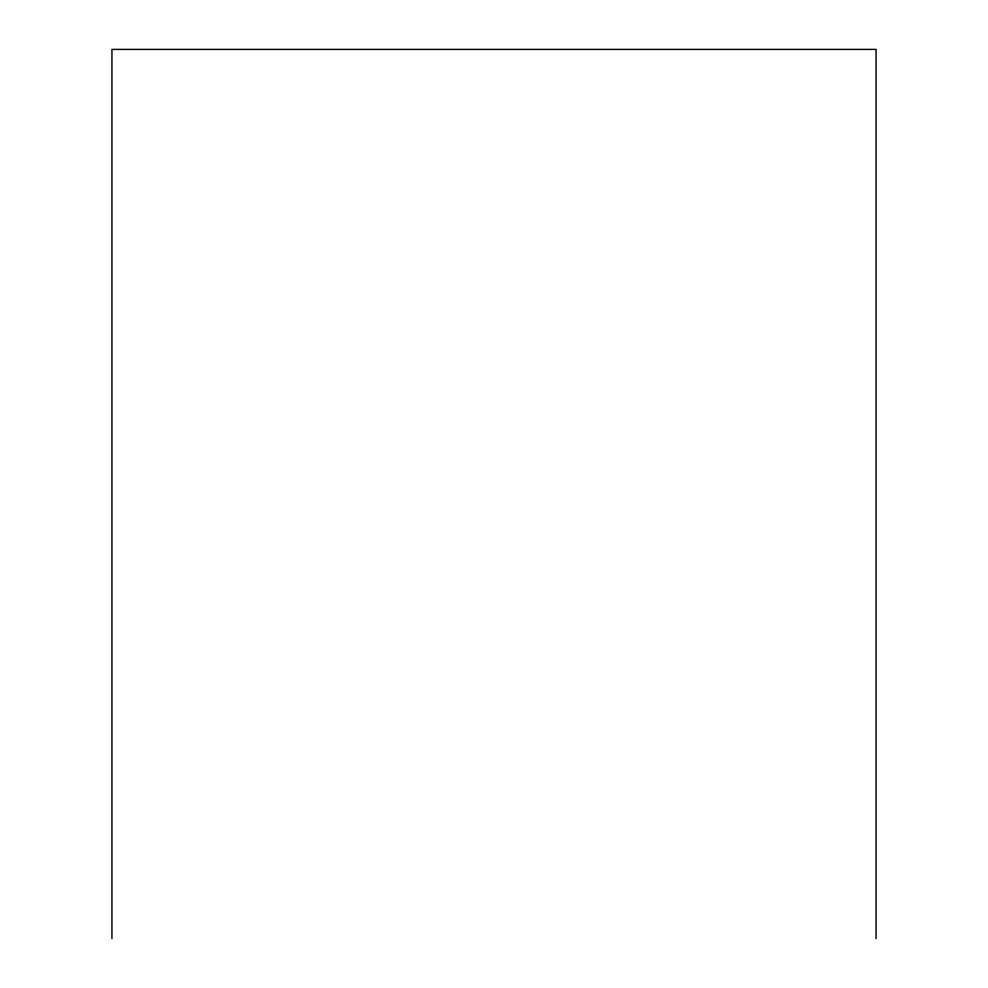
<?xml version="1.0" encoding="UTF-8"?>
<svg xmlns="http://www.w3.org/2000/svg" width="988" height="988" viewBox="0 0 988 988"><rect width="100%" height="100%" fill="white"/><g stroke="black" fill="none" stroke-linecap="round" stroke-linejoin="round"><path stroke-width="1.48" d="M876.06 938.6L876.06 49.4L111.94 49.4L111.94 938.6"/></g></svg>
